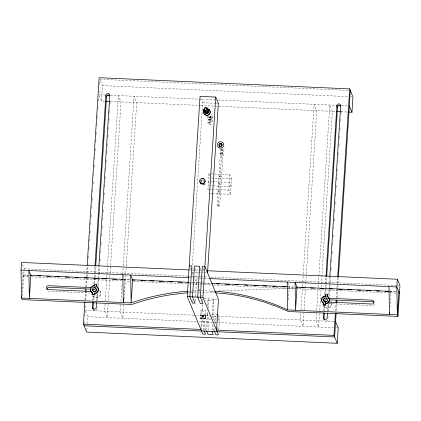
<?xml version="1.0" encoding="UTF-8"?>
<svg xmlns="http://www.w3.org/2000/svg" width="421" height="421" viewBox="0 0 421 421"><rect width="100%" height="100%" fill="white"/><g stroke="black" fill="none" stroke-linecap="round" stroke-linejoin="round"><path stroke-width="0.32" stroke-dasharray="2.1 1.58" d="M221.43 148.713L220.109 158.075L217.057 205.853L218.467 206.174L219.667 205.969L222.714 158.254L223.898 151.044L224.03 147.639M22.124 289.027L23.023 274.908L28.275 275.139M22.45 295.747L24.171 268.793L22.018 263.599M84.979 299.915L85.484 292.048M85.816 286.806L86.4 277.628M86.442 276.971L87.11 266.482M84.216 323.828L84.426 320.513M84.716 315.924L84.953 312.277M85.263 307.398L85.468 304.125M85.721 300.189L86.221 292.327M86.263 291.669L86.389 289.701M86.558 287.08L87.058 279.212M87.226 276.592L87.394 273.971M87.436 273.313L88.105 262.825M88.394 258.236L88.605 254.963M88.942 249.716L89.105 247.095M89.484 241.196L89.694 237.918M89.983 233.329L90.152 230.708M90.526 224.809L90.736 221.53M91.031 216.941L91.236 213.663M91.573 208.421L91.783 205.143M92.073 200.554L92.325 196.623M92.615 192.034L92.825 188.755M93.162 183.509L93.367 180.235M93.662 175.646L93.872 172.368M94.204 167.121L94.372 164.5M94.709 159.259L94.914 155.98M95.251 150.734L95.42 148.113M95.793 142.214L96.004 138.935M96.293 134.346L96.504 131.068M96.841 125.826L97.046 122.548M97.34 117.959L97.593 114.028M97.882 109.439L98.093 106.16M98.425 100.919L98.635 97.64M98.93 93.052L99.135 89.773M99.472 84.532L99.682 81.253M86.842 330.175L87.047 326.964M87.252 323.754L87.7 316.697L85.31 310.93M104.729 101.182L101.45 101.035L102.435 85.631L100.045 79.864M92.783 300.631L93.078 296.042M93.872 283.58L94.251 277.681M94.288 277.023L94.541 273.087M94.583 272.434L94.962 266.53M93.567 300.252L93.862 295.658M94.32 288.448L94.404 287.133M94.614 283.854L94.988 277.955M95.03 277.297L95.699 266.809M96.698 300.805L97.162 293.595M97.746 284.412L98.077 279.165M98.119 278.513L98.872 266.709M97.025 307.64L96.941 308.951A1.968 1.921 -22.5 0 1 93.225 309.751M97.483 300.426L97.982 292.558M98.403 285.996L99.114 274.85M99.156 274.197L99.614 266.982M99.993 261.078L100.198 257.799M100.493 253.21L100.745 249.274M101.035 244.685L101.245 241.407M101.582 236.16L101.787 232.881M102.082 228.293L102.292 225.014M102.624 219.767L102.835 216.489M103.129 211.9L103.334 208.621M103.671 203.375L103.84 200.749M104.213 194.849L104.424 191.571M104.718 186.977L104.924 183.698M105.261 178.457L105.471 175.178M105.76 170.584L105.971 167.305M106.302 162.059L106.513 158.78M106.85 153.533L107.055 150.255M107.35 145.666L107.56 142.387M107.892 137.141L108.06 134.52M108.397 129.273L108.602 125.995M108.939 120.748L109.107 118.127M109.439 112.881L109.692 108.944M109.986 104.355L110.113 102.387M105.103 304.015L104.645 311.224L107.271 317.571L108.108 304.462M105.313 300.736L106.734 278.449M106.776 277.797L107.529 265.998M107.571 265.341L118.396 95.567L121.027 101.908L110.118 272.997M108.318 301.183L109.781 278.239M109.823 277.586L110.076 273.65M120.764 304.715L120.301 311.924L122.932 318.271L123.811 304.504M120.969 301.436L122.101 283.738M122.727 273.908L123.185 266.698M123.227 266.04L134.052 96.267L136.683 102.608L124.184 298.605M123.979 292.295L124.795 279.455L123.069 275.292M192.334 264.972L202.68 102.724L201.012 98.682M192.607 301.783L192.692 300.473M201.775 183.051L202.012 179.33M195.26 301.247L195.549 296.658M195.591 296L197.096 272.403L195.186 267.788M203.159 181.872L203.317 179.383M212.842 173.978L208.927 173.805L207.948 189.208L208.948 191.623M200.322 314.997L200.606 310.503M201.028 326.849L201.522 319.15M202.459 304.388L201.848 314.013L207.069 314.245L209.037 319.007L208.3 330.559M202.664 301.178L202.79 299.252M201.606 329.722L202.259 319.45M203.08 330.327L203.78 319.413M204.174 330.48L204.869 319.571M205.58 314.587L205.827 310.735M205.69 330.443L206.427 318.892M207.069 314.245L207.353 309.756M207.6 305.904L208.048 298.842L208.705 300.431L208.216 308.13M206.785 330.596L207.927 312.624M218.362 205.911L221.367 158.764A6.436 1.042 -84.5 0 1 221.851 154.649L222.451 151.992A3.984 0.642 -84.5 0 0 222.741 148.681M214.094 321.807L214.257 319.239L212.284 314.482L213.268 299.078L213.926 300.662L212.779 318.634M212.042 330.19L212.531 322.486M213.521 330.795L213.805 326.301M214.61 330.948L214.731 329.022M215.063 323.886L215.552 316.182L216.21 317.771M217.341 329.138L217.504 326.57M217.873 320.791L218.078 317.587M218.82 329.743L219.478 319.476L218.162 316.303M212.31 193.555L230.576 194.37L228.824 190.139L229.803 174.736L213.494 174.01M230.576 194.37L231.555 178.967L229.803 174.736M288.38 299.647L289.201 286.806L287.475 282.644M300.783 313.419L300.362 319.976L302.994 326.322L303.83 313.213M301.031 309.488L302.452 287.201M302.494 286.543L302.746 282.612M302.788 281.954L303.246 274.745M303.288 274.092L314.113 104.313L316.745 110.66L306.335 273.882M304.036 309.935L305.793 282.402M305.835 281.749L306.293 274.534M316.481 313.466L316.024 320.676L318.65 327.022L319.486 313.913M316.692 310.188L318.113 287.901M318.155 287.243L329.775 105.013L332.401 111.36L321.491 282.449M319.697 310.635L321.034 289.659M321.202 287.038L321.449 283.101M323.791 310.303L324.081 305.714M324.502 299.163L324.623 297.194M324.791 294.574L325.922 276.876M324.486 311.235L324.823 305.993M325.28 298.784L325.365 297.473M325.617 293.537L325.865 289.606M325.907 288.948L326.159 285.017M326.201 284.364L326.701 276.497M327.654 310.998L328.07 304.446M328.696 294.621L329.406 283.486M329.448 282.833L329.822 276.934M328.059 316.513L327.827 319.634A1.968 1.921 -22.5 0 1 324.559 320.591M328.391 311.272L328.89 303.415M329.354 296.205L329.769 289.659M329.811 289.001L330.564 277.213M331.022 270.008L331.232 266.73M331.522 262.146L331.774 258.215M332.064 253.631L332.274 250.358M332.606 245.117L332.816 241.843M333.106 237.26L333.316 233.981M333.653 228.74L333.858 225.467M334.153 220.883L334.358 217.61M334.695 212.368L334.863 209.747M335.237 203.853L335.448 200.575M335.737 195.991L335.905 193.371M336.279 187.477L336.49 184.203M336.779 179.62L337.032 175.689M337.326 171.1L337.531 167.826M337.868 162.585L338.074 159.312M338.368 154.728L338.579 151.449M338.91 146.213L339.121 142.935M339.41 138.351L339.663 134.42M339.952 129.836L340.163 126.563M340.494 121.322L340.663 118.701M340.999 113.459L341.205 110.186M335.5 311.114L336 303.252M336.337 298.005L336.921 288.827M336.963 288.175L337.216 284.238M337.258 283.586L337.674 277.029M336.284 310.735L336.784 302.867M337.121 297.626L338.416 277.302M389.951 307.404L390.972 291.358L389.988 288.98M220.209 149.066L220.02 153.518L220.888 155.286M222.914 148.739L222.698 153.665L222.425 153.155A1.31 1.289 -60.7 0 1 222.177 155.407A1.31 1.289 -60.7 0 1 220.367 154.097A1.31 1.289 -60.7 0 1 222.425 153.155M217.057 205.853L219.667 205.969M207.164 116.185C207.511 120.932 211.468 121.332 212.505 116.901L211.247 117.254L210.479 116.349L209.758 119.68L208.5 122.548L209.769 122.253L210.542 123.232C211.131 121.148 211.774 119.08 208.853 119.211C208.321 120.669 206.79 124.258 209.337 124.832C213.994 123.695 214.378 108.097 208.963 117.912C209.39 116.154 212.847 120.706 209.505 115.001M211.237 119.996L208.742 119.248M210.989 119.543L211.337 119.106M209.99 124.679L210.468 124.337M210.532 291.274L214.463 291.127M219.057 290.958L286.601 288.453M287.259 288.427L300.373 287.943M99.809 79.285L349.014 90.426M102.435 85.631L348.367 96.625M350.988 96.746L352.298 96.804M105.382 94.983L98.824 94.688L101.45 101.035M110.628 95.22L214.905 99.882M218.183 100.024L336.226 105.303M341.473 105.539L349.346 105.892M202.68 102.724L215.731 103.303M216.383 103.334L218.341 103.424M110.634 101.445L199.822 105.434M200.48 105.46L335.579 111.502M340.826 111.739L347.383 112.033M211.331 178.062L231.555 178.967M212.352 181.683L208.437 181.509L209.437 183.924M213.005 181.709L229.313 182.44L231.066 186.671L210.842 185.766M209.253 189.266L211.863 189.382M212.516 189.413L228.824 190.139M209.7 193.439L211.658 193.528M191.034 270.024L193.007 270.114M193.665 270.14L198.265 270.345M198.922 270.377L200.891 270.466M201.548 270.493L203.517 270.582M191.876 272.171L193.181 272.229M194.486 272.287L201.012 272.576M202.317 272.634L203.622 272.692M204.927 272.75L206.232 272.813M24.171 268.793L187.75 276.102M188.408 276.134L190.381 276.223M191.039 276.25L193.007 276.339M193.665 276.371L198.265 276.576M198.922 276.602L200.891 276.692M201.548 276.723L203.522 276.808M204.174 276.839L208.116 277.013M210.747 277.134L396.008 285.417M396.666 285.443L398.634 285.533M189.229 277.665L199.086 278.107M199.743 278.139L201.712 278.223M202.369 278.255L204.343 278.344M205.001 278.37L208.942 278.549M123.537 279.402L130.105 279.697M190.545 282.396L192.518 282.486M193.176 282.512L197.77 282.717M198.428 282.749L200.401 282.838M201.059 282.865L203.027 282.954M203.685 282.986L210.91 283.307M287.775 286.743L294.416 287.043M390.262 291.327L396.193 291.59M23.129 275.171L28.386 275.408M123.648 279.665L130.215 279.96M188.687 282.575L211.021 283.57M287.885 287.006L294.453 287.301M389.714 291.558L396.282 291.853M28.275 276.697L23.676 276.492L22.008 272.455M31.564 276.844L130.105 281.249M133.389 281.396L188.576 283.865M189.234 283.896L191.202 283.986M191.86 284.012L193.828 284.101M194.486 284.128L199.086 284.333M199.743 284.364L201.717 284.454M202.369 284.48L204.343 284.57M205.001 284.601L212.884 284.954M213.542 284.98L287.775 288.301M288.432 288.332L389.604 292.853M390.262 292.884L396.172 293.148M92.867 287.685L94.825 287.775M90.668 293.005L48.915 291.137A1.968 1.921 -22.5 0 1 47.568 290.511M328.79 303.652L372.506 305.604A1.968 1.921 -22.5 0 0 374.585 303.767M204.132 298.668L217.183 299.252M208.705 300.431L213.926 300.662M212.284 314.482L216.852 314.687M85.074 310.351L193.976 315.218M194.634 315.25L199.222 315.455M205.116 315.718L209.679 315.924M210.332 315.95L334.279 321.491M209.037 319.007L212.3 319.155M212.952 319.181L214.257 319.239M218.173 319.413L219.478 319.476M87.7 316.697L196.565 321.565M199.191 321.681L213.615 322.328M214.273 322.354L333.632 327.691M336.253 327.806L337.568 327.87M325.628 297.905L325.407 297.889A1.968 1.921 -22.5 0 0 324.049 298.547M94.588 287.601L94.367 287.585A1.968 1.921 -22.5 0 0 93.009 288.243M94.693 287.853L94.472 287.838A1.968 1.921 -22.5 0 0 93.115 288.496M208.353 115.633L209.611 118.669A6.436 0.916 -72.6 0 0 210.368 118.201L211.379 116.228A3.984 0.563 -72.6 0 1 211.742 117.096A3.984 0.563 -72.6 0 1 210.632 121.143A3.868 0.547 -72.6 0 1 209.274 123.432A3.868 0.547 -72.6 0 1 209.995 119.606M208.927 173.805L209.932 176.22M203.011 268.135L203.732 269.866M200.407 268.019L201.122 269.75M192.576 267.672L193.534 269.977M189.966 267.556L191.008 270.072M192.013 272.503L193.023 274.929M194.781 279.181L197.802 286.464M198.807 288.895L200.064 291.932M201.322 294.968L201.822 296.179M100.277 291.674L100.456 292.095M221.656 154.218A3.868 0.626 -84.5 0 1 221.272 152.349A3.868 0.626 -84.5 0 1 221.635 148.45M204.806 184.345A2.626 2.563 -22.5 0 1 202.243 184.893M200.901 181.062A2.626 2.563 -22.5 0 1 203.243 179.878M205.095 183.893A2.626 2.563 -22.5 0 1 201.47 184.672M200.738 181.125A2.626 2.563 -22.5 0 1 203.753 180.056M324.244 320.197A1.968 1.921 -22.5 0 1 324.044 319.739M97.956 292.6A1.968 1.921 -22.5 0 1 95.083 294.816M94.167 292.663A1.968 1.921 -22.5 0 1 94.362 292.195M99.945 291.079A4.463 4.352 -22.5 0 1 98.688 297.152A4.463 4.352 -22.5 0 1 92.531 296.021M99.772 290.658A4.463 4.352 -22.5 0 1 98.514 296.731A4.463 4.352 -22.5 0 1 92.352 295.6M188.087 292.842A204.664 199.733 -22.5 0 1 189.361 292.763M190.003 292.727A204.664 199.733 -22.5 0 1 191.918 292.627M192.555 292.595A204.664 199.733 -22.5 0 1 197.028 292.442M198.944 292.411A204.664 199.733 -22.5 0 1 214.899 292.8M324.017 298.984A1.968 1.921 -22.5 0 1 325.77 298.1M188.703 291.179A204.664 199.733 -22.5 0 1 190.618 291.069M191.26 291.037A204.664 199.733 -22.5 0 1 193.176 290.958M193.818 290.932A204.664 199.733 -22.5 0 1 214.242 291.216M329.096 303.452A1.968 1.921 -22.5 0 1 326.154 305.172M331.527 302.457A4.463 4.352 -22.5 0 1 323.602 306.377M331.569 303.146A4.463 4.352 -22.5 0 1 323.428 305.956M330.843 301.015A4.463 4.352 -22.5 0 1 331.353 302.031M218.957 176.262C221.646 177.588 222.499 175.568 218.957 176.262M218.462 183.961C221.157 185.287 222.009 183.272 218.462 183.961M217.973 191.666C220.667 192.992 221.514 190.971 217.973 191.666M208.648 122.406L208.442 122.7L208.642 122.443M210.516 116.664L210.479 116.349L210.516 116.664M201.527 310.914A2.626 0.516 3.6 0 0 205.795 310.872A2.626 0.516 3.6 0 0 202.327 310.077A2.626 0.516 3.6 0 0 201.527 310.914M209.111 119.701A1.31 1.279 -22.5 0 0 210.81 118.201A1.31 1.279 -22.5 0 0 208.663 117.527A1.31 1.279 -22.5 0 0 209.111 119.701"/><path stroke-width="0.63" d="M202.254 183.64L202.254 183.424C204.417 184.088 200.649 183.74 202.354 183.656M187.445 292.89A204.664 199.733 -22.5 0 0 184.256 293.132C166.384 294.742 148.745 298.568 131.81 304.499L22.208 299.599L21.55 298.015L21.05 270.145L21.539 262.446L189.066 269.935M21.671 296.089L21.55 298.015L131.152 302.915C148.087 296.984 165.727 293.153 183.603 291.548A204.664 199.733 -22.5 0 1 188.066 291.216M335.595 321.549L338.221 327.896L337.242 343.299L86.721 332.101L83.432 324.17L84.853 301.883M85.521 291.395L85.689 288.769M87.194 265.172L99.151 77.701L349.667 88.899L352.956 96.83L351.972 112.239L348.693 112.091M92.125 294.426L92.241 292.627A3.936 3.842 -22.5 0 1 94.657 285.527L94.736 284.243L96.693 284.328L96.741 286.517A3.936 3.842 -22.5 0 1 94.325 293.616L94.241 294.9L92.283 294.811L92.125 294.426L94.083 294.511L94.241 294.9M92.283 294.811L92.241 292.627M93.057 309.277A1.968 1.921 -22.5 0 1 93.025 308.777L92.367 307.188L92.662 302.599M95.004 265.877L105.871 95.378A1.968 1.921 -22.5 0 1 107.955 93.541A1.968 1.921 -22.5 0 1 109.786 95.556L98.914 266.051M93.025 308.777L93.441 302.215M95.741 266.151L106.529 96.967L105.871 95.378M94.083 294.511L94.162 293.227A3.936 3.842 -22.5 0 0 96.577 286.127L96.693 284.328M94.814 285.912L94.736 284.243M96.572 302.773L96.283 307.362A1.968 1.921 -22.5 0 1 94.204 309.203A1.968 1.921 -22.5 0 1 92.367 307.188M123.569 298.71L123.321 302.562L122.821 274.697M204.132 331.122L205.448 334.295L202.838 334.179L187.282 296.631L200.054 96.377L215.71 97.077L218.341 103.424L207.537 272.871M214.568 331.59L215.884 334.763L218.494 334.879L202.943 297.331L215.71 97.077M205.337 318.439L205.501 315.871M323.165 304.73L323.281 302.931A3.936 3.842 -22.5 0 1 325.696 295.831L325.78 294.547L327.738 294.637L327.78 296.821A3.936 3.842 -22.5 0 1 325.365 303.92L325.286 305.204L323.328 305.114L323.165 304.73L325.123 304.815L325.286 305.204M323.328 305.114L323.439 303.315A3.936 3.842 -22.5 0 1 321.891 298.899M327.527 312.961L327.175 318.044A1.968 1.921 -22.5 0 1 323.312 317.655L323.623 312.924M325.965 276.223L336.921 105.208A1.968 1.921 -22.5 0 1 340.7 105.376L329.864 276.281M323.97 319.244L324.365 313.203M326.701 276.497L337.5 107.192L336.842 105.603M325.123 304.815L325.207 303.53A3.936 3.842 -22.5 0 0 327.622 296.437L327.738 294.637M337.242 343.299L333.953 335.369L335.332 313.734M336.042 302.594L336.211 299.973M337.674 277.029L349.667 88.899M336.116 313.356L334.611 336.953L84.089 325.754M336.826 302.215L336.953 300.247M338.458 276.65L350.325 90.483M389.625 312.54L389.499 314.466L389.004 286.596M207.458 270.756L397.324 279.244L396.829 286.948L397.329 314.813L397.987 316.403L288.385 311.498L276.155 306.277L263.593 301.857L250.748 298.268A204.664 199.733 -22.5 0 0 215.536 292.842M398.803 291.706L397.329 314.813L287.727 309.914C271.577 302.478 254.51 297.115 237.018 293.937A204.664 199.733 -22.5 0 0 214.878 291.258M397.987 316.403L399.95 285.591L397.324 279.244M207.458 108.855L208.516 110.039L208.079 112.254L205.916 113.023L203.996 111.118L204.432 108.902M204.19 111.581L204.406 110.47M208.079 112.254L208.321 109.576M202.054 178.699L203.322 178.725M203.675 109.781L204.938 107.887L207.221 107.992L208.432 110.449L207.169 112.344L204.885 112.244L203.675 109.781L203.864 110.244M207.169 112.344L206.974 111.881L208.242 109.986L208.432 110.449M203.996 111.118L205.727 112.56L207.89 111.791M107.35 95.072L109.97 95.188M338.852 105.424L340.821 105.508M106.045 101.24L109.976 101.419M336.889 111.56L340.168 111.707M206.974 111.881L204.69 111.781L204.885 112.244M189.25 265.825L191.86 265.94L189.892 296.747L192.523 303.094L195.133 303.209L192.502 296.863L194.47 266.056L199.686 266.288L197.723 297.1L200.349 303.446L202.959 303.562L200.333 297.215L202.296 266.409L204.906 266.525L218.488 299.31L216.52 330.117L333.953 335.369M21.05 270.145L188.576 277.639M209.595 278.576L396.829 286.948L399.461 293.295M30.249 275.229L122.879 279.37M132.078 279.781L188.576 282.307M211.568 283.338L287.117 286.717M296.316 287.127L388.946 291.269M30.359 275.492L31.67 275.555M37.585 275.818L40.869 275.965M46.784 276.229L50.067 276.376M55.977 276.639L59.919 276.818M65.176 277.05L69.118 277.228M75.033 277.492L78.317 277.639M84.226 277.902L88.168 278.081M93.425 278.313L97.367 278.492M102.624 278.723L106.566 278.902M112.475 279.165L116.417 279.344M121.674 279.576L122.99 279.633M132.183 280.049L134.815 280.165M140.725 280.428L144.666 280.607M149.923 280.839L153.865 281.017M159.122 281.249L163.064 281.428M168.974 281.691L172.915 281.87M178.172 282.102L182.114 282.28M187.371 282.512L188.687 282.575M216.278 283.807L219.562 283.954M225.472 284.217L229.413 284.396M234.671 284.628L238.612 284.807M244.527 285.07L247.811 285.217M253.721 285.48L257.663 285.659M262.92 285.891L266.861 286.07M272.776 286.333L276.06 286.48M281.97 286.743L285.917 286.922M301.026 287.596L304.309 287.743M310.224 288.006L314.166 288.185M320.076 288.448L323.36 288.595M329.275 288.859L332.558 289.006M338.473 289.269L342.415 289.448M347.667 289.68L351.609 289.858M357.524 290.122L360.808 290.269M366.723 290.532L370.664 290.711M375.916 290.943L379.858 291.122M385.115 291.353L389.057 291.532M90.91 287.596L48.504 285.701A1.968 1.921 -22.5 0 0 46.426 287.538A1.968 1.921 -22.5 0 0 48.257 289.553L91.315 291.479M328.38 298.215L372.09 300.168A1.968 1.921 -22.5 0 1 373.927 302.183A1.968 1.921 -22.5 0 1 371.848 304.02L328.138 302.067M90.915 289.153L49.162 287.285A1.968 1.921 -22.5 0 0 47.115 289.627M329.585 299.826L372.748 301.757A1.968 1.921 -22.5 0 1 374.095 302.383M187.282 296.631L202.943 297.331M83.432 324.17L200.864 329.417M323.586 299.442A1.968 1.921 -22.5 0 0 325.096 301.704L325.607 301.736A1.968 1.921 -22.5 0 0 326.822 298.363M325.201 301.957L325.712 301.989A1.968 1.921 -22.5 0 0 326.212 301.894M202.638 315.392L202.806 315.424A0.658 0.642 13.6 0 1 202.727 316.666L202.554 316.676A0.663 0.637 -45.9 0 1 202.112 316.481L202.08 316.439A0.558 0.532 -46 0 1 201.954 316.071L201.948 316.024M207.221 108.955L208.516 110.039M349.346 105.892L351.972 112.239M336.826 105.808L337.484 107.392L337.579 106.797A1.968 1.921 -22.5 0 1 340.905 106.076M325.78 294.547L325.854 296.216L325.696 295.831M325.207 303.53L325.365 303.92M323.281 302.931L323.439 303.315M323.328 317.513L323.986 319.102M207.221 107.992L207.416 108.455M205.727 112.56L205.916 113.023M217.504 314.713L217.941 315.771M211.963 331.469L213.273 334.642L208.053 334.411L206.743 331.238M96.577 286.127L96.741 286.517M94.162 293.227L94.325 293.616M325.096 301.704L325.259 303.667M287.227 282.049L287.727 309.914M202.48 316.729A0.658 0.642 13.6 0 1 202.738 316.513L203.238 316.476A0.658 0.626 -46 0 1 203.517 316.645M201.98 315.839A0.663 0.637 -45.9 0 1 202.638 315.376M200.512 182.998A2.626 2.563 -22.5 0 1 200.47 182.33M219.699 146.255A1.473 1.442 -22.5 0 1 219.799 143.819A1.473 1.442 -22.5 0 1 222.004 144.903A1.473 1.442 -22.5 0 1 220.036 146.424M207.4 110.734A1.31 1.279 -22.5 0 1 207.248 111.039M205.437 111.428A1.31 1.279 -22.5 0 1 205.18 111.212M207.879 111.265A1.31 1.279 -22.5 0 1 207.627 113.186A1.31 1.279 -22.5 0 1 205.727 112.723M204.822 180.267A2.626 2.563 -22.5 0 1 202.659 184.009A2.626 2.563 -22.5 0 1 200.001 180.672M200.354 183.061A2.626 2.563 -22.5 0 1 200.307 182.393M200.738 315.918A2.626 0.516 3.6 0 1 202.669 315.224A2.626 0.516 3.6 0 1 205.259 316.118M106.529 96.967A1.968 1.921 -22.5 0 1 109.96 95.751M219.178 146.413A1.968 1.921 -22.5 0 1 222.225 144.882M207.137 108.923A3.279 3.2 -22.5 0 1 210.111 112.833A3.279 3.2 -22.5 0 1 205.627 115.096A3.279 3.2 -22.5 0 1 204.211 110.402M207.916 108.934A3.279 3.2 -22.5 0 1 209.874 113.228A3.279 3.2 -22.5 0 1 205.311 114.844A3.279 3.2 -22.5 0 1 204.153 110.265M208.206 111.36A1.473 1.442 -22.5 0 1 207.321 113.365A1.473 1.442 -22.5 0 1 205.427 112.275M208.263 111.497A1.473 1.442 -22.5 0 1 208.316 112.602M208.137 112.939A1.473 1.442 -22.5 0 1 207.558 113.428M206.432 113.502A1.473 1.442 -22.5 0 1 205.601 112.77M206.537 108.723A1.31 1.279 -22.5 0 1 207.132 110.434A1.31 1.279 -22.5 0 1 205.38 111.049A1.31 1.279 -22.5 0 1 204.785 109.339M327.354 300.915A1.968 1.921 -22.5 0 1 327.064 301.336M325.486 301.994A1.968 1.921 -22.5 0 1 324.717 301.799M324.528 301.694A1.968 1.921 -22.5 0 1 323.686 300.483M96.656 289.785A1.968 1.921 -22.5 0 1 95.999 291.122M95.572 291.411A1.968 1.921 -22.5 0 1 95.088 291.579M95.778 288.059A1.968 1.921 -22.5 0 1 94.562 291.432L94.051 291.4A1.968 1.921 -22.5 0 1 92.546 289.138M96.488 290.132A1.968 1.921 -22.5 0 1 96.314 290.611M95.635 291.364A1.968 1.921 -22.5 0 1 95.172 291.585M93.678 291.495A1.968 1.921 -22.5 0 1 92.704 290.385M92.399 293.011A3.936 3.842 -22.5 0 1 90.657 289.59M322.344 297.989A3.936 3.842 -22.5 0 1 323.018 297.221M30.849 275.255L29.375 298.363L28.881 270.498L30.849 275.255M132.626 279.807L131.152 302.915L130.652 275.05L132.626 279.807M297.026 287.159L295.553 310.261L295.058 282.396L297.026 287.159M201.033 318.613A2.626 0.516 3.6 0 0 205.301 318.571A2.626 0.516 3.6 0 0 201.838 317.781A2.626 0.516 3.6 0 0 201.033 318.613M201.585 183.309A2.626 2.563 -22.5 0 0 204.985 180.309A2.626 2.563 -22.5 0 0 200.691 178.962A2.626 2.563 -22.5 0 0 201.585 183.309M205.169 110.181A1.31 1.279 -22.5 0 0 206.869 108.681A1.31 1.279 -22.5 0 0 204.722 108.008A1.31 1.279 -22.5 0 0 205.169 110.181M219.441 147.976A3.279 3.2 -22.5 0 0 223.683 144.229A3.279 3.2 -22.5 0 0 218.32 142.545A3.279 3.2 -22.5 0 0 219.441 147.976M219.978 146.287A1.473 1.442 -22.5 0 0 221.93 144.64A1.473 1.442 -22.5 0 0 219.53 143.829A1.473 1.442 -22.5 0 0 219.978 146.287M93.362 289.711A1.968 1.921 -22.5 0 0 95.767 287.311A1.968 1.921 -22.5 0 0 92.483 286.501A1.968 1.921 -22.5 0 0 93.362 289.711M324.438 300.068A1.968 1.921 -22.5 0 0 326.838 297.668A1.968 1.921 -22.5 0 0 323.56 296.858A1.968 1.921 -22.5 0 0 324.438 300.068"/></g></svg>
